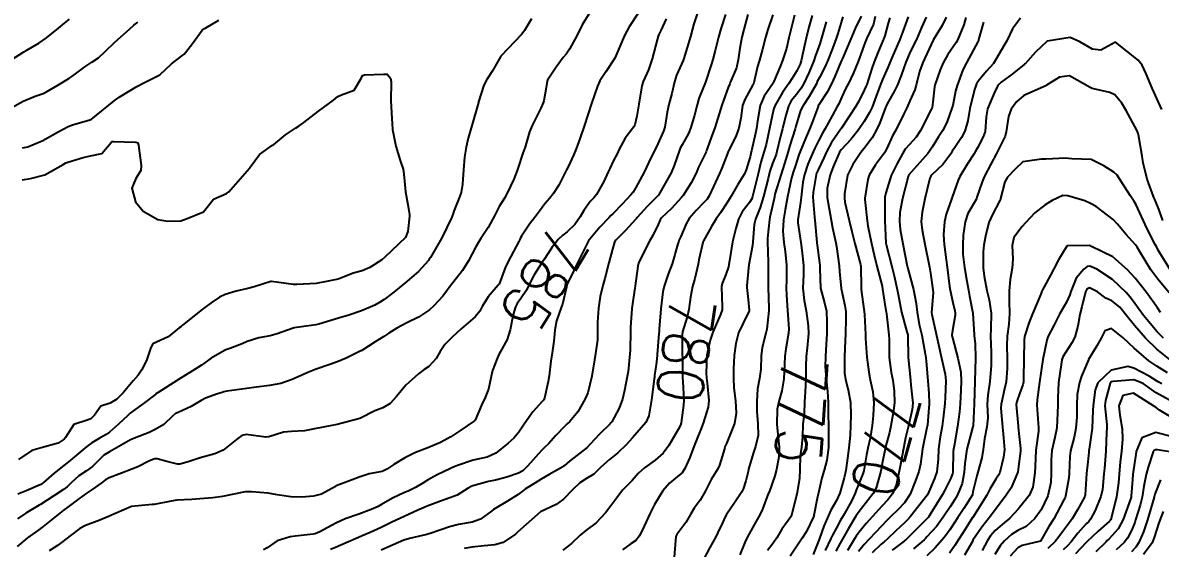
# Model space of a CAD drawing. Header units: metres. Extents: x 318500 to 325275, y 7408834 to 7428799.
# Drawn here: x 323053.5 to 323153.6, y 7421512.6 to 7421558.9 of the extents above; entities that cross this region are included whole.
import ezdxf
from ezdxf.enums import TextEntityAlignment as Align

# ---------------------------------------------------------------- set-up
doc = ezdxf.new("R2010")
doc.units = ezdxf.units.M
doc.header["$MEASUREMENT"] = 0
for name, color, linetype in [('Cotas', 45, 'Continuous'), ('Curvas de Nivel 1m', 11, 'Continuous'), ('Curvas de Nivel 5m', 15, 'Continuous'), ('Vias Primárias', 230, 'Continuous')]:
    doc.layers.add(name, color=color, linetype=linetype)
doc.styles.add('Style-STANDARD', font='STANDARD.shx')

msp = doc.modelspace()

# ---------------------------------------------------------------- linework, layer by layer
at = {"layer": 'Curvas de Nivel 1m', "flags": 128}
for points, elevation in [([(323052.46, 7421555.58), (323053.6, 7421556.3), (323053.81, 7421556.43), (323054.94, 7421557.08), (323055.62, 7421557.53), (323056.67, 7421558.38), (323057.19, 7421558.82), (323057.64, 7421559.17)], 786), ([(323107.66, 7421559.71), (323106.86, 7421558.5), (323106.44, 7421557.73), (323105.61, 7421555.74), (323104.8, 7421554.54), (323104.29, 7421553.75), (323104.06, 7421553.27), (323103.55, 7421551.76), (323102.91, 7421549.77), (323102.55, 7421548.74), (323102.2, 7421547.78), (323102, 7421547.28), (323101.48, 7421546.17), (323101.35, 7421545.91), (323101.3, 7421545.79), (323100.67, 7421544.58), (323100.17, 7421543.8), (323099.84, 7421543.41), (323099.44, 7421542.93), (323098.96, 7421542.28), (323098.62, 7421541.82), (323098.09, 7421541.15), (323097.39, 7421540.07), (323097.31, 7421539.92), (323097.27, 7421539.84), (323097.14, 7421539.6), (323096.22, 7421537.86), (323095.95, 7421537.28), (323095.41, 7421535.87), (323095.39, 7421535.82), (323095.34, 7421535.76), (323094.46, 7421534.74), (323093.93, 7421533.88), (323093.71, 7421533.48), (323093.3, 7421532.99), (323092.09, 7421531.91), (323091.66, 7421531.54), (323091.28, 7421531.19), (323090.65, 7421530.55), (323090.23, 7421529.94), (323089.88, 7421529.31), (323089.24, 7421528.62), (323088.84, 7421528.35), (323088.34, 7421527.96), (323087.74, 7421527.45), (323087.22, 7421526.97), (323086.39, 7421525.98), (323085.85, 7421525.34), (323085.19, 7421524.96), (323084.5, 7421524.7), (323083.18, 7421524.03), (323081.61, 7421523.61), (323081.17, 7421523.51), (323079.95, 7421523.28), (323079.17, 7421523.11), (323078.31, 7421522.94), (323077.16, 7421522.88), (323076.45, 7421522.83), (323075.15, 7421522.41), (323074.9, 7421522.39), (323073.16, 7421522.62), (323072.79, 7421522.53), (323072.33, 7421522.17), (323071.14, 7421521.24), (323070.42, 7421520.92), (323069.13, 7421520.58), (323068.06, 7421520.23), (323067.34, 7421520.02), (323067.13, 7421520.02), (323066.18, 7421520.25), (323065.35, 7421520.48), (323065.13, 7421520.47), (323064.97, 7421520.43), (323064.62, 7421520.28), (323063.63, 7421519.78), (323063.12, 7421519.56), (323062.19, 7421519.22), (323061.11, 7421518.8), (323060.81, 7421518.62), (323060.42, 7421518.33), (323059.63, 7421517.79), (323059.09, 7421517.44), (323058.46, 7421516.97), (323057.64, 7421516.36), (323057.07, 7421515.94), (323055.17, 7421514.4), (323055.1, 7421514.34), (323055.05, 7421514.31), (323053.92, 7421513.53), (323053.03, 7421512.78)], 786), ([(323103.41, 7421559.76), (323102.73, 7421558.68), (323102.28, 7421557.78), (323101.62, 7421556.54), (323101.31, 7421556.1), (323101.06, 7421555.8), (323100.43, 7421554.97), (323099.69, 7421553.81), (323099.66, 7421553.73), (323099.57, 7421553.17), (323099.36, 7421552), (323099.3, 7421551.81), (323099.09, 7421551.36), (323098.32, 7421549.83), (323098.09, 7421549.26), (323097.68, 7421547.84), (323097.63, 7421547.7), (323097.49, 7421547.3), (323097.13, 7421546.2), (323097, 7421545.85), (323096.7, 7421545.09), (323096.14, 7421543.86), (323095.88, 7421543.43), (323095.43, 7421542.69), (323095.15, 7421542.15), (323095.01, 7421541.87), (323094.45, 7421540.83), (323093.82, 7421539.89), (323093.65, 7421539.63), (323093.38, 7421539.14), (323092.72, 7421537.9), (323092.19, 7421537.07), (323091.34, 7421535.97), (323091.32, 7421535.94), (323091.3, 7421535.92), (323090.46, 7421534.8), (323089.69, 7421533.94), (323089.31, 7421533.6), (323088.32, 7421532.94), (323087.29, 7421532.44), (323086.41, 7421531.98), (323085.73, 7421531.55), (323085.28, 7421531.26), (323084.51, 7421530.77), (323083.33, 7421530.03), (323083.29, 7421530), (323083.26, 7421529.98), (323081.96, 7421529.33), (323081.25, 7421529.05), (323080.52, 7421528.79), (323079.23, 7421528.34), (323079.04, 7421528.27), (323078.58, 7421528.09), (323077.22, 7421527.47), (323076.23, 7421527.11), (323075.22, 7421526.93), (323073.83, 7421526.77), (323073.22, 7421526.68), (323071.46, 7421526.43), (323071.21, 7421526.38), (323071.07, 7421526.33), (323070.66, 7421526.2), (323069.59, 7421525.83), (323069.2, 7421525.63), (323068.32, 7421525.09), (323067.18, 7421524.56), (323066.96, 7421524.46), (323066.68, 7421524.25), (323065.93, 7421523.5), (323065.16, 7421523.06), (323064.63, 7421522.8), (323063.35, 7421522.29), (323063.2, 7421522.24), (323063.15, 7421522.22), (323063, 7421522.15), (323061.14, 7421521.1), (323060.66, 7421520.8), (323060.17, 7421520.33), (323059.65, 7421519.81), (323059.12, 7421519.44), (323058.46, 7421518.99), (323057.78, 7421518.36), (323057.43, 7421518.03), (323057.09, 7421517.78), (323056.24, 7421517.23), (323055.07, 7421516.46), (323055.03, 7421516.44), (323054.96, 7421516.4), (323053.78, 7421515.69), (323053.06, 7421515.2)], 787), ([(323098.26, 7421559.22), (323097.64, 7421558.19), (323097.5, 7421557.97), (323097.39, 7421557.84), (323095.61, 7421555.95), (323095.57, 7421555.91), (323095.55, 7421555.87), (323094.83, 7421554.64), (323094.33, 7421553.88), (323094.08, 7421553.38), (323093.61, 7421551.89), (323093.6, 7421551.84), (323093.55, 7421551.65), (323093.04, 7421549.9), (323092.7, 7421548.72), (323092.51, 7421547.9), (323092.37, 7421547.02), (323092.29, 7421545.91), (323092.2, 7421544.65), (323092.07, 7421543.91), (323091.9, 7421543.46), (323091.43, 7421542.27), (323091.34, 7421542), (323091.31, 7421541.92), (323091.26, 7421541.76), (323090.39, 7421539.94), (323089.37, 7421538.2), (323089.27, 7421538.05), (323089.2, 7421537.95), (323088.34, 7421536.98), (323087.34, 7421536.11), (323087.26, 7421536.05), (323087.16, 7421535.97), (323086.16, 7421535.16), (323085.32, 7421534.52), (323085, 7421534.31), (323084.48, 7421534.01), (323083.3, 7421533.5), (323082.2, 7421533.14), (323081.3, 7421532.85), (323079.55, 7421532.33), (323079.29, 7421532.27), (323078.05, 7421532.1), (323077.39, 7421532.01), (323077.29, 7421531.98), (323075.91, 7421531.49), (323075.28, 7421531.32), (323074.29, 7421531.13), (323073.27, 7421530.8), (323072.82, 7421530.61), (323071.73, 7421530.18), (323071.38, 7421530.07), (323071.26, 7421530.02), (323070.1, 7421529.35), (323069.24, 7421528.74), (323068.93, 7421528.52), (323068.44, 7421528.22), (323067.22, 7421527.47), (323065.35, 7421526.27), (323065.26, 7421526.22), (323065.21, 7421526.18), (323064.13, 7421525.35), (323063.19, 7421524.68), (323062.98, 7421524.5), (323062.76, 7421524.3), (323061.95, 7421523.53), (323061.16, 7421522.84), (323060.86, 7421522.62), (323060.34, 7421522.33), (323059.58, 7421521.9), (323059.14, 7421521.57), (323057.72, 7421520.36), (323057.39, 7421520.1), (323057.12, 7421519.89), (323056.28, 7421519.21), (323055.34, 7421518.4), (323055.2, 7421518.29), (323055.1, 7421518.23), (323053.82, 7421517.68), (323053.08, 7421517.38)], 788), ([(323112.84, 7421559.64), (323112.54, 7421558.76), (323112.24, 7421557.65), (323111.68, 7421555.73), (323111.66, 7421555.66), (323111.65, 7421555.62), (323111.61, 7421555.55), (323111.01, 7421554.24), (323110.84, 7421553.67), (323110.6, 7421552.63), (323110.34, 7421551.67), (323110.21, 7421551), (323110.01, 7421549.68), (323109.89, 7421549.31), (323109.51, 7421548.47), (323109.25, 7421547.94), (323109.12, 7421547.69), (323108.58, 7421546.6), (323108.17, 7421545.7), (323107.46, 7421544.37), (323107.21, 7421543.95), (323107.02, 7421543.71), (323106.25, 7421542.91), (323105.42, 7421542.06), (323105.26, 7421541.89), (323105.11, 7421541.73), (323104.28, 7421540.88), (323103.39, 7421539.82), (323103.36, 7421539.79), (323103.34, 7421539.76), (323103.28, 7421539.66), (323102.34, 7421537.78), (323102.03, 7421537.11), (323101.38, 7421535.79), (323101.37, 7421535.76), (323101.34, 7421535.6), (323101, 7421534.11), (323100.89, 7421533.79), (323100.47, 7421532.62), (323100.33, 7421531.8), (323100.23, 7421530.84), (323100.09, 7421529.8), (323099.98, 7421529.07), (323099.81, 7421527.8), (323099.73, 7421527.3), (323099.41, 7421525.81), (323099.34, 7421525.68), (323099.21, 7421525.54), (323098.39, 7421524.62), (323097.83, 7421523.83), (323097.57, 7421523.44), (323097.16, 7421522.83), (323096.72, 7421522.29), (323096.22, 7421521.85), (323095.14, 7421520.98), (323094.38, 7421520.64), (323093.13, 7421520.37), (323091.76, 7421519.91), (323091.32, 7421519.72), (323091.13, 7421519.64), (323089.98, 7421519.08), (323089.11, 7421518.6), (323088.71, 7421518.35), (323088.06, 7421517.96), (323087.42, 7421517.64), (323087.09, 7421517.51), (323086.05, 7421517.02), (323085.08, 7421516.47), (323084.78, 7421516.3), (323084.15, 7421516.01), (323083.07, 7421515.61), (323081.89, 7421515.21), (323081.06, 7421514.83), (323079.64, 7421514.07), (323079.23, 7421513.89), (323079.05, 7421513.84), (323077.47, 7421513.67), (323077.04, 7421513.61), (323075.9, 7421513.26), (323075.03, 7421512.66), (323074.7, 7421512.46)], 784), ([(323115.34, 7421559.6), (323114.91, 7421558.34), (323114.71, 7421557.61), (323114.42, 7421556.42), (323114.22, 7421555.62), (323114.07, 7421555.16), (323113.58, 7421553.63), (323112.98, 7421552.21), (323112.83, 7421551.64), (323112.62, 7421550.72), (323112.29, 7421549.65), (323112.07, 7421549.11), (323111.51, 7421548.11), (323111.34, 7421547.82), (323111.28, 7421547.66), (323110.83, 7421546.31), (323110.55, 7421545.66), (323109.45, 7421543.68), (323108.44, 7421542.69), (323107.55, 7421541.71), (323107.49, 7421541.64), (323107.42, 7421541.55), (323106.54, 7421540.58), (323105.7, 7421539.73), (323105.57, 7421539.54), (323105.38, 7421538.93), (323105.06, 7421537.73), (323104.73, 7421536.36), (323104.54, 7421535.74), (323104.3, 7421534.78), (323104.17, 7421533.75), (323104.07, 7421532.52), (323104.06, 7421531.75), (323104.06, 7421530.96), (323103.9, 7421529.75), (323103.81, 7421529.19), (323103.58, 7421527.75), (323103.22, 7421526.3), (323103, 7421525.76), (323102.33, 7421524.63), (323101.64, 7421523.78), (323101.41, 7421523.55), (323101.17, 7421523.33), (323100.41, 7421522.55), (323099.75, 7421521.8), (323099.44, 7421521.51), (323099.14, 7421521.22), (323097.93, 7421519.83), (323097.52, 7421519.44), (323097.12, 7421519.23), (323096.1, 7421518.87), (323095.11, 7421518.61), (323094.5, 7421518.49), (323093.1, 7421518.11), (323092.95, 7421518.05), (323092.69, 7421517.9), (323091.72, 7421517.28), (323091.09, 7421517.04), (323090.27, 7421516.75), (323089.08, 7421516.31), (323088.82, 7421516.21), (323088.27, 7421515.96), (323087.45, 7421515.58), (323087.06, 7421515.42), (323085.98, 7421514.91), (323085.05, 7421514.44), (323084.08, 7421514.01), (323083.36, 7421513.71), (323083.04, 7421513.57), (323081.98, 7421513.09), (323081.03, 7421512.67), (323080.58, 7421512.5)], 783), ([(323117.29, 7421559.58), (323116.94, 7421558.28), (323116.77, 7421557.59), (323116.59, 7421556.62), (323116.46, 7421555.59), (323116.3, 7421554.9), (323115.74, 7421553.6), (323115.7, 7421553.48), (323115.57, 7421553.17), (323115.15, 7421552.01), (323115.01, 7421551.61), (323114.79, 7421550.86), (323114.4, 7421549.62), (323114.16, 7421548.99), (323113.67, 7421547.63), (323113.62, 7421547.5), (323113.49, 7421547.22), (323112.97, 7421546.14), (323112.75, 7421545.64), (323112.32, 7421544.78), (323111.6, 7421543.65), (323111.53, 7421543.56), (323111.45, 7421543.47), (323110.57, 7421542.52), (323109.71, 7421541.68), (323109.59, 7421541.51), (323109.41, 7421541.1), (323108.94, 7421540.14), (323108.67, 7421539.69), (323107.94, 7421538.26), (323107.69, 7421537.71), (323107.62, 7421537.45), (323107.39, 7421535.71), (323107.38, 7421535.67), (323107.33, 7421535.34), (323107.11, 7421533.91), (323107.09, 7421533.71), (323106.98, 7421532.03), (323106.97, 7421531.71), (323106.94, 7421530.04), (323106.92, 7421529.71), (323106.77, 7421528.18), (323106.69, 7421527.72), (323106.45, 7421526.49), (323106.26, 7421525.72), (323105.97, 7421524.95), (323105.32, 7421523.73), (323105.26, 7421523.65), (323105.18, 7421523.56), (323104.26, 7421522.64), (323103.44, 7421521.76), (323103.15, 7421521.48), (323101.62, 7421520.27), (323101.13, 7421519.88), (323101.08, 7421519.84), (323101.01, 7421519.79), (323099.83, 7421519.09), (323099.11, 7421518.69), (323098.57, 7421518.35), (323097.75, 7421517.83), (323097.37, 7421517.56), (323097.09, 7421517.35), (323096.17, 7421516.77), (323095.07, 7421516.12), (323094.92, 7421516.02), (323094.74, 7421515.87), (323093.78, 7421515.16), (323093.06, 7421514.92), (323091.86, 7421514.71), (323091.06, 7421514.51), (323089.43, 7421513.94), (323089.15, 7421513.84), (323089.05, 7421513.81), (323087.53, 7421513.48), (323087.04, 7421513.33), (323086.11, 7421512.91), (323085.03, 7421512.44)], 782), ([(323119.51, 7421559.55), (323119.03, 7421558.17), (323118.84, 7421557.56), (323118.59, 7421556.54), (323118.32, 7421555.57), (323118.16, 7421555.02), (323117.82, 7421553.58), (323117.75, 7421553.4), (323117.57, 7421553.08), (323117.02, 7421552.12), (323116.84, 7421551.59), (323116.67, 7421550.46), (323116.51, 7421549.59), (323116.25, 7421548.86), (323115.59, 7421547.6), (323115.56, 7421547.53), (323115.5, 7421547.37), (323115.01, 7421546.08), (323114.81, 7421545.61), (323114.29, 7421544.45), (323113.9, 7421543.62), (323113.72, 7421543.35), (323113.44, 7421543.04), (323112.74, 7421542.33), (323112.14, 7421541.64), (323111.87, 7421541.18), (323111.4, 7421540.06), (323111.27, 7421539.77), (323111.22, 7421539.65), (323111.15, 7421539.41), (323110.64, 7421537.66), (323110.29, 7421536.74), (323109.93, 7421535.67), (323109.83, 7421535.17), (323109.64, 7421533.68), (323109.5, 7421531.89), (323109.49, 7421531.68), (323109.47, 7421531.5), (323109.33, 7421529.68), (323109.32, 7421529.61), (323109.25, 7421529), (323109.1, 7421527.81), (323109.09, 7421527.68), (323109.07, 7421527.52), (323108.83, 7421525.69), (323108.6, 7421524.27), (323108.33, 7421523.69), (323107.16, 7421522.32), (323106.86, 7421522), (323106.6, 7421521.72), (323105.87, 7421521), (323105.14, 7421520.42), (323104.38, 7421519.74), (323103.74, 7421519.13), (323103.11, 7421518.75), (323102.51, 7421518.37), (323101.91, 7421517.78), (323101.09, 7421516.92), (323100.43, 7421516.45), (323099.07, 7421515.81), (323097.05, 7421514.02), (323096.85, 7421513.84), (323095.77, 7421513.13), (323095.04, 7421512.92), (323094.09, 7421512.82), (323093.03, 7421512.72), (323092.35, 7421512.58)], 781), ([(323122.95, 7421559.51), (323122.67, 7421558.48), (323122.44, 7421557.51), (323122.28, 7421556.86), (323122, 7421555.52), (323121.9, 7421555.23), (323121.6, 7421554.64), (323121.18, 7421553.94), (323120.91, 7421553.53), (323120.36, 7421552.74), (323119.66, 7421551.55), (323119.55, 7421551.22), (323119.21, 7421549.55), (323118.91, 7421548.16), (323118.74, 7421547.56), (323118.45, 7421546.6), (323118.2, 7421545.57), (323117.79, 7421543.91), (323117.71, 7421543.58), (323117.64, 7421543.38), (323117.44, 7421543.03), (323116.79, 7421542.22), (323116.48, 7421541.59), (323116.24, 7421540.76), (323115.95, 7421539.59), (323115.68, 7421537.9), (323115.64, 7421537.6), (323115.59, 7421537.37), (323115.36, 7421536.7), (323115.03, 7421535.92), (323114.97, 7421535.61), (323115.05, 7421533.87), (323115.04, 7421533.6), (323114.89, 7421533.19), (323114.22, 7421531.62), (323113.97, 7421530.93), (323113.68, 7421529.62), (323113.63, 7421528.01), (323113.65, 7421527.62), (323113.71, 7421527.14), (323113.87, 7421525.62), (323113.8, 7421525.02), (323113.36, 7421523.63), (323113.18, 7421523.14), (323112.74, 7421522.06), (323112.58, 7421521.64), (323112.19, 7421520.6), (323111.75, 7421519.64), (323111.51, 7421519.26), (323111.12, 7421518.92), (323110.42, 7421518.35), (323109.82, 7421517.67), (323109.09, 7421516.47), (323108.7, 7421515.69), (323108.19, 7421514.57), (323107.78, 7421513.7), (323107.46, 7421513.29), (323107.04, 7421513.04), (323106.27, 7421512.48)], 779), ([(323125.66, 7421559.38), (323125.2, 7421557.92), (323125.06, 7421557.48), (323124.75, 7421556.61), (323124.31, 7421555.49), (323124.09, 7421555), (323123.59, 7421554.04), (323123.41, 7421553.68), (323123.33, 7421553.5), (323122.7, 7421552.37), (323122.13, 7421551.51), (323121.93, 7421551.13), (323121.53, 7421549.75), (323121.46, 7421549.52), (323120.99, 7421548.05), (323120.84, 7421547.53), (323120.53, 7421546.49), (323120.22, 7421545.54), (323119.68, 7421543.78), (323119.63, 7421543.55), (323119.6, 7421543.4), (323119.44, 7421542.64), (323119.24, 7421541.74), (323119.2, 7421541.55), (323119.04, 7421539.91), (323119.04, 7421539.55), (323119.09, 7421537.83), (323119.09, 7421537.55), (323119.09, 7421535.81), (323119.09, 7421535.55), (323119.14, 7421533.74), (323119.13, 7421533.55), (323118.96, 7421531.89), (323118.88, 7421531.55), (323118.55, 7421530.28), (323118.46, 7421529.56), (323118.43, 7421528.38), (323118.31, 7421527.56), (323118.14, 7421526.65), (323118.08, 7421525.56), (323118.1, 7421524.65), (323118.19, 7421523.56), (323118.2, 7421522.53), (323117.98, 7421521.56), (323117.76, 7421520.95), (323117.37, 7421519.57), (323117.32, 7421519.38), (323117.11, 7421518.54), (323116.88, 7421517.8), (323116.77, 7421517.57), (323116.12, 7421516.62), (323115.42, 7421515.59), (323115.3, 7421515.38), (323115.07, 7421514.86), (323114.67, 7421513.99), (323114.47, 7421513.61), (323113.96, 7421512.69), (323113.39, 7421511.62)], 777), ([(323127.26, 7421559.45), (323126.73, 7421558.37), (323126.35, 7421557.46), (323125.61, 7421555.71), (323125.51, 7421555.47), (323124.95, 7421554.12), (323124.66, 7421553.48), (323124.28, 7421552.77), (323123.55, 7421551.65), (323123.49, 7421551.56), (323123.47, 7421551.5), (323122.95, 7421550.1), (323122.72, 7421549.51), (323122.36, 7421548.67), (323121.89, 7421547.52), (323121.78, 7421547.23), (323121.48, 7421546.3), (323121.29, 7421545.7), (323121.24, 7421545.52), (323121.15, 7421545.21), (323120.8, 7421543.53), (323120.58, 7421542.39), (323120.43, 7421541.53), (323120.38, 7421540.51), (323120.46, 7421539.53), (323120.57, 7421538.72), (323120.69, 7421537.53), (323120.69, 7421536.19), (323120.68, 7421535.53), (323120.7, 7421534.9), (323120.78, 7421533.53), (323120.9, 7421531.92), (323120.88, 7421531.53), (323120.63, 7421530.16), (323120.55, 7421529.53), (323120.52, 7421528.79), (323120.45, 7421527.53), (323120.28, 7421526.48), (323120.02, 7421525.54), (323119.88, 7421524.86), (323119.86, 7421523.54), (323119.97, 7421522.34), (323120.04, 7421521.54), (323120.02, 7421520.66), (323119.82, 7421519.54), (323119.67, 7421519), (323119.16, 7421517.55), (323119.1, 7421517.39), (323118.6, 7421516.04), (323118.36, 7421515.56), (323117.89, 7421514.74), (323117.23, 7421513.57), (323117.17, 7421513.45), (323117.04, 7421513.13), (323116.58, 7421512.02)], 776), ([(323129.78, 7421559.3), (323129.65, 7421558.84), (323129.34, 7421557.71), (323129.24, 7421557.42), (323128.75, 7421556.3), (323128.41, 7421555.43), (323128.2, 7421554.83), (323127.76, 7421553.44), (323127.71, 7421553.31), (323127.57, 7421552.99), (323127.05, 7421551.95), (323126.76, 7421551.45), (323125.53, 7421549.6), (323125.44, 7421549.47), (323124.67, 7421548.32), (323124.22, 7421547.49), (323123.99, 7421546.99), (323123.48, 7421545.92), (323123.34, 7421545.63), (323123.31, 7421545.5), (323123.04, 7421543.92), (323123.02, 7421543.5), (323123.16, 7421541.76), (323123.18, 7421541.5), (323123.36, 7421539.53), (323123.36, 7421539.5), (323123.39, 7421539.28), (323123.6, 7421537.72), (323123.62, 7421537.5), (323123.62, 7421537.24), (323123.7, 7421535.49), (323124.05, 7421534.2), (323124.22, 7421533.48), (323124.26, 7421532.53), (323124.24, 7421531.48), (323124.19, 7421530.57), (323124.12, 7421529.48), (323124.11, 7421528.62), (323124.18, 7421527.48), (323124.3, 7421526.41), (323124.35, 7421525.48), (323124.37, 7421524.31), (323124.39, 7421523.48), (323124.4, 7421522.24), (323124.38, 7421521.48), (323124.25, 7421520.37), (323124, 7421519.48), (323123.8, 7421518.8), (323123.52, 7421517.49), (323123.44, 7421517.15), (323123.11, 7421515.49), (323123.11, 7421515.46), (323123.08, 7421515.39), (323122.46, 7421514.09), (323122.09, 7421513.5), (323121.66, 7421512.89), (323121.03, 7421511.91)], 774), ([(323131.4, 7421559.39), (323130.94, 7421558.1), (323130.68, 7421557.4), (323129.96, 7421555.77), (323129.81, 7421555.42), (323129.75, 7421555.28), (323129.6, 7421554.94), (323129.14, 7421553.87), (323128.97, 7421553.43), (323128.59, 7421552.41), (323128.22, 7421551.43), (323128.01, 7421550.97), (323127.54, 7421550.18), (323127.03, 7421549.45), (323126.37, 7421548.6), (323125.5, 7421547.67), (323125.42, 7421547.56), (323125.37, 7421547.47), (323124.79, 7421546.17), (323124.54, 7421545.48), (323124.29, 7421544.32), (323124.29, 7421543.49), (323124.44, 7421542.48), (323124.62, 7421541.48), (323124.74, 7421540.81), (323125.04, 7421539.48), (323125.1, 7421539.18), (323125.33, 7421537.47), (323125.36, 7421536.97), (323125.5, 7421535.47), (323125.83, 7421533.97), (323125.91, 7421533.46), (323125.92, 7421532.86), (323125.88, 7421531.46), (323125.85, 7421530.89), (323125.79, 7421529.46), (323125.81, 7421528.03), (323125.89, 7421527.46), (323126.12, 7421526.56), (323126.33, 7421525.45), (323126.35, 7421524.3), (323126.32, 7421523.45), (323126.29, 7421522.57), (323126.18, 7421521.45), (323126.06, 7421520.54), (323125.91, 7421519.46), (323125.76, 7421518.82), (323125.38, 7421517.47), (323125.09, 7421516.81), (323124.61, 7421515.95), (323124.38, 7421515.48), (323123.98, 7421514.56), (323123.59, 7421513.48), (323123.45, 7421513.08), (323123.03, 7421512.06)], 773), ([(323132.98, 7421559.37), (323132.58, 7421558.44), (323132.13, 7421557.38), (323131.62, 7421556.36), (323131.19, 7421555.4), (323130.78, 7421554.21), (323130.46, 7421553.41), (323130.17, 7421552.82), (323129.55, 7421551.73), (323129.46, 7421551.52), (323129.42, 7421551.42), (323128.91, 7421550.05), (323128.62, 7421549.43), (323128.22, 7421548.73), (323127.5, 7421547.76), (323127.36, 7421547.58), (323127.25, 7421547.44), (323126.53, 7421546.4), (323126.06, 7421545.46), (323125.81, 7421543.82), (323125.8, 7421543.46), (323125.84, 7421543.06), (323126.2, 7421541.46), (323126.44, 7421540.49), (323126.72, 7421539.45), (323127.22, 7421537.59), (323127.24, 7421537.44), (323127.27, 7421535.52), (323127.27, 7421535.44), (323127.28, 7421535.38), (323127.33, 7421534.94), (323127.54, 7421533.44), (323127.57, 7421533.19), (323127.64, 7421531.44), (323127.65, 7421531.07), (323127.76, 7421529.43), (323127.93, 7421528.12), (323128.06, 7421527.43), (323128.28, 7421526.37), (323128.39, 7421525.42), (323128.33, 7421524.29), (323128.22, 7421523.42), (323128.05, 7421522.31), (323127.86, 7421521.43), (323127.74, 7421520.84), (323127.49, 7421519.43), (323127.41, 7421519.15), (323127.11, 7421518.43), (323126.83, 7421517.72), (323126.73, 7421517.45), (323126.41, 7421516.77), (323125.68, 7421515.46), (323125.46, 7421515.08), (323125.06, 7421514.36), (323124.75, 7421513.77), (323124.61, 7421513.47), (323124.11, 7421512.4)], 772), ([(323134.75, 7421559.35), (323134.39, 7421558.62), (323133.63, 7421557.39), (323133.62, 7421557.37), (323133.6, 7421557.34), (323132.7, 7421555.37), (323132.41, 7421554.57), (323132.11, 7421553.38), (323131.99, 7421552.97), (323131.56, 7421552), (323131.36, 7421551.58), (323131.27, 7421551.39), (323131.01, 7421550.86), (323130.31, 7421549.41), (323130.03, 7421548.91), (323129.51, 7421547.8), (323129.39, 7421547.54), (323129.32, 7421547.42), (323128.54, 7421546.37), (323127.96, 7421545.44), (323127.84, 7421545.07), (323127.58, 7421543.44), (323127.58, 7421543.31), (323127.79, 7421541.44), (323127.85, 7421541), (323128.17, 7421539.43), (323128.41, 7421538.41), (323128.65, 7421537.43), (323129.1, 7421535.67), (323129.15, 7421535.42), (323129.33, 7421534.27), (323129.43, 7421533.53), (323129.46, 7421533.42), (323129.49, 7421533.24), (323129.71, 7421531.41), (323129.72, 7421530.98), (323129.74, 7421529.41), (323129.92, 7421528.08), (323130.04, 7421527.4), (323130.17, 7421526.45), (323130.2, 7421525.4), (323130.08, 7421524.52), (323129.89, 7421523.4), (323129.77, 7421522.81), (323129.38, 7421521.41), (323129.34, 7421521.23), (323129.14, 7421520.22), (323129.02, 7421519.53), (323128.99, 7421519.41), (323128.59, 7421517.93), (323128.32, 7421517.42), (323127.08, 7421515.84), (323126.81, 7421515.44), (323126.16, 7421514.36), (323125.65, 7421513.46), (323125.43, 7421513.07), (323125.03, 7421512.35)], 771), ([(323141.29, 7421559.26), (323140.59, 7421558.33), (323140.07, 7421557.28), (323139.91, 7421556.99), (323139.62, 7421556.47), (323138.9, 7421555.29), (323138.3, 7421554.59), (323137.59, 7421553.74), (323137.41, 7421553.49), (323137.34, 7421553.31), (323137.25, 7421552.99), (323136.83, 7421551.32), (323136.64, 7421550.23), (323136.39, 7421549.33), (323136.09, 7421548.76), (323135.51, 7421547.89), (323135.28, 7421547.56), (323135.14, 7421547.34), (323134.44, 7421546.4), (323133.48, 7421545.48), (323133.38, 7421545.36), (323133.31, 7421545.2), (323132.87, 7421543.37), (323132.62, 7421542.18), (323132.54, 7421541.37), (323132.64, 7421540.6), (323132.88, 7421539.37), (323133.24, 7421537.49), (323133.27, 7421537.36), (323133.36, 7421536.81), (323133.58, 7421535.36), (323133.6, 7421535.1), (323133.46, 7421533.36), (323133.48, 7421533.2), (323133.89, 7421531.35), (323134.07, 7421530.56), (323134.34, 7421529.35), (323134.65, 7421527.94), (323134.71, 7421527.35), (323134.67, 7421525.89), (323134.63, 7421525.35), (323134.49, 7421524.05), (323134.39, 7421523.35), (323134.23, 7421522.41), (323134.08, 7421521.35), (323134.04, 7421520.46), (323133.92, 7421519.35), (323133.73, 7421518.74), (323133.12, 7421517.36), (323133.1, 7421517.32), (323131.58, 7421515.38), (323131.34, 7421515.12), (323131.07, 7421514.86), (323130.32, 7421514.14), (323129.56, 7421513.4), (323129.28, 7421513.17), (323129.04, 7421512.97), (323128.24, 7421512.21)], 768), ([(323052.57, 7421551.41), (323053.55, 7421551.95), (323054.62, 7421552.41), (323055.31, 7421552.65), (323055.56, 7421552.76), (323056.59, 7421553.36), (323057.57, 7421553.96), (323057.82, 7421554.12), (323058.15, 7421554.36), (323058.97, 7421554.98), (323059.6, 7421555.39), (323060.17, 7421555.78), (323060.76, 7421556.33), (323061.62, 7421557.17), (323062.9, 7421558.3), (323063.29, 7421558.64), (323063.64, 7421558.93)], 787), ([(323053.49, 7421547.85), (323053.96, 7421547.95), (323055.09, 7421548.41), (323055.37, 7421548.54), (323055.5, 7421548.61), (323056.64, 7421549.26), (323057.52, 7421549.74), (323057.97, 7421549.92), (323059.53, 7421550.35), (323061.55, 7421551.98), (323062.01, 7421552.31), (323062.96, 7421552.9), (323063.56, 7421553.25), (323064.24, 7421553.61), (323065.58, 7421554.27), (323066.59, 7421555.26), (323067.61, 7421556.01), (323067.73, 7421556.11), (323067.84, 7421556.24), (323068.44, 7421557.05), (323069.29, 7421558.22), (323069.49, 7421558.35), (323069.63, 7421558.42), (323070.76, 7421559.09)], 788), ([(323124.2, 7421558.95), (323123.79, 7421557.5), (323123.63, 7421557.01), (323123.23, 7421555.89), (323123.1, 7421555.51), (323122.65, 7421554.45), (323122.23, 7421553.51), (323121.99, 7421553.1), (323121.57, 7421552.56), (323121.1, 7421551.99), (323120.86, 7421551.53), (323120.61, 7421550.6), (323120.34, 7421549.54), (323120.17, 7421548.89), (323119.85, 7421547.54), (323119.78, 7421547.26), (323119.48, 7421546.47), (323119.24, 7421545.79), (323119.17, 7421545.55), (323119.08, 7421545.17), (323118.67, 7421543.56), (323118.39, 7421542.61), (323117.98, 7421541.57), (323117.86, 7421541.12), (323117.74, 7421539.57), (323117.7, 7421539.25), (323117.39, 7421537.57), (323117.39, 7421537.55), (323117.37, 7421537.29), (323117.22, 7421535.7), (323117.21, 7421535.57), (323117.32, 7421534.51), (323117.42, 7421533.57), (323117.41, 7421533.47), (323117.31, 7421533.27), (323116.49, 7421531.58), (323116.23, 7421530.63), (323116.1, 7421529.59), (323116.04, 7421528.38), (323116.03, 7421527.59), (323116.08, 7421526.73), (323116.22, 7421525.58), (323116.28, 7421524.5), (323116.11, 7421523.59), (323115.41, 7421521.84), (323115.3, 7421521.6), (323115.27, 7421521.49), (323115.15, 7421521.07), (323114.81, 7421519.93), (323114.66, 7421519.61), (323114.07, 7421518.66), (323113.54, 7421517.62), (323113.09, 7421516.84), (323112.58, 7421516.14), (323112.28, 7421515.64), (323111.83, 7421514.89), (323111.05, 7421513.81), (323110.99, 7421513.71), (323110.97, 7421513.65), (323110.83, 7421511.84)], 778), ([(323138.03, 7421558.93), (323137.63, 7421557.47), (323137.6, 7421557.34), (323137.59, 7421557.31), (323137.55, 7421557.23), (323136.52, 7421555.33), (323136.21, 7421554.72), (323135.7, 7421553.34), (323135.57, 7421552.83), (323135.32, 7421551.59), (323135.25, 7421551.34), (323134.8, 7421550.09), (323134.41, 7421549.35), (323134.06, 7421548.82), (323133.51, 7421547.9), (323133.29, 7421547.57), (323133.13, 7421547.37), (323131.47, 7421545.47), (323131.44, 7421545.42), (323131.43, 7421545.39), (323131.41, 7421545.33), (323130.91, 7421543.4), (323130.67, 7421542.16), (323130.63, 7421541.4), (323130.69, 7421540.68), (323130.93, 7421539.4), (323131.32, 7421537.44), (323131.33, 7421537.39), (323131.37, 7421537.23), (323131.86, 7421535.38), (323132.09, 7421534.14), (323132.18, 7421533.38), (323132.37, 7421532.31), (323132.59, 7421531.37), (323132.91, 7421529.72), (323132.95, 7421529.36), (323132.97, 7421529.08), (323133.14, 7421527.36), (323133.22, 7421526.23), (323133.26, 7421525.36), (323133.26, 7421525.31), (323133.2, 7421524.58), (323133.1, 7421523.45), (323133.08, 7421523.36), (323133.05, 7421523.23), (323132.66, 7421521.37), (323132.5, 7421520.01), (323132.35, 7421519.37), (323132.01, 7421518.48), (323131.58, 7421517.38), (323131.09, 7421516.62), (323130.49, 7421515.99), (323129.89, 7421515.4), (323129.48, 7421515), (323129.07, 7421514.58), (323128.51, 7421513.96), (323128.01, 7421513.43), (323127.54, 7421512.94), (323127.03, 7421512.33)], 769), ([(323153.7, 7421551.24), (323153.56, 7421551.55), (323152.86, 7421553.11), (323152.34, 7421554.37), (323151.99, 7421555.12), (323151.62, 7421555.57), (323149.64, 7421557.15), (323148.35, 7421556.45), (323147.63, 7421556.53), (323146.51, 7421557.19), (323145.64, 7421557.56), (323143.64, 7421557.23), (323142.6, 7421556.27), (323141.68, 7421555.26), (323141.64, 7421555.23), (323141.61, 7421555.2), (323140.54, 7421554.33), (323139.59, 7421553.63), (323139.4, 7421553.47), (323139.27, 7421553.28), (323138.96, 7421552.67), (323138.39, 7421551.3), (323138.26, 7421550.59), (323138.16, 7421549.3), (323138.01, 7421548.82), (323137.51, 7421547.87), (323137.3, 7421547.51), (323137.18, 7421547.31), (323136.62, 7421546.45), (323135.95, 7421545.33), (323135.8, 7421545.01), (323135.46, 7421544), (323135.28, 7421543.51), (323135.21, 7421543.34), (323134.75, 7421542.03), (323134.61, 7421541.35), (323134.52, 7421540.23), (323134.56, 7421539.35), (323134.73, 7421538), (323134.82, 7421537.35), (323135.04, 7421535.65), (323135.09, 7421535.34), (323135.33, 7421534.25), (323135.5, 7421533.52), (323135.53, 7421533.34), (323135.54, 7421533.12), (323135.3, 7421531.79), (323135.23, 7421531.4), (323135.24, 7421531.34), (323135.29, 7421531.13), (323135.78, 7421529.33), (323136.04, 7421528.12), (323136.07, 7421527.33), (323136.04, 7421526.52), (323135.98, 7421525.33), (323135.92, 7421524.61), (323135.74, 7421523.33), (323135.44, 7421521.61), (323135.39, 7421521.33), (323135.36, 7421521.13), (323135.34, 7421519.33), (323135.31, 7421519.15), (323135.12, 7421518.71), (323134.67, 7421517.78), (323134.43, 7421517.34), (323133.36, 7421515.64), (323133.18, 7421515.36), (323133.14, 7421515.3), (323133.08, 7421515.23), (323132.14, 7421514.3), (323131.23, 7421513.39), (323131.13, 7421513.31), (323131.05, 7421513.25), (323129.98, 7421512.45)], 767), ([(323053.46, 7421545.03), (323054.2, 7421545.16), (323055.46, 7421545.49), (323057.06, 7421546.38), (323057.31, 7421546.54), (323057.47, 7421546.6), (323058.84, 7421547), (323059.48, 7421547.15), (323060.46, 7421547.36), (323061.3, 7421548.32), (323061.42, 7421548.4), (323061.5, 7421548.41), (323063.43, 7421548.36), (323063.5, 7421548.36), (323063.63, 7421548.29), (323063.69, 7421548.09), (323063.94, 7421546.29), (323063.89, 7421545.86), (323063.46, 7421545.15), (323063.12, 7421544.3), (323063.43, 7421543.09), (323064.11, 7421542.28), (323065.41, 7421541.56), (323066.27, 7421541.4), (323067.41, 7421541.43), (323067.99, 7421541.65), (323069.42, 7421542.21), (323070.31, 7421543.33), (323071.44, 7421543.84), (323071.65, 7421543.99), (323071.81, 7421544.18), (323073.47, 7421546.08), (323073.52, 7421546.16), (323074.35, 7421547.28), (323075.5, 7421548.08), (323075.54, 7421548.09), (323075.58, 7421548.13), (323076.63, 7421549.01), (323077.52, 7421549.6), (323077.84, 7421549.79), (323078.23, 7421550.1), (323079.54, 7421551.08), (323080.85, 7421552.06), (323081.23, 7421552.38), (323081.56, 7421552.52), (323082.68, 7421552.92), (323083.3, 7421554.03), (323083.4, 7421554.21), (323083.58, 7421554.29), (323085.26, 7421554.33), (323085.58, 7421554.33), (323085.87, 7421554), (323085.91, 7421553.66), (323085.88, 7421552), (323085.99, 7421550.45), (323086.01, 7421549.99), (323086.04, 7421549.48), (323086.32, 7421547.99), (323086.71, 7421546.75), (323086.97, 7421545.98), (323087.04, 7421545.55), (323087.19, 7421543.97), (323087.43, 7421542.69), (323087.55, 7421541.97), (323087.55, 7421541.84), (323087.4, 7421540.48), (323087.18, 7421539.97), (323085.37, 7421538.23), (323085.1, 7421538), (323084.06, 7421537.32), (323083.36, 7421537.04), (323082.58, 7421536.81), (323081.34, 7421536.34), (323081.12, 7421536.27), (323080.1, 7421536.07), (323079.48, 7421535.93), (323079.34, 7421535.91), (323077.62, 7421535.82), (323077.34, 7421535.83), (323075.39, 7421536.08), (323075.34, 7421536.08), (323073.88, 7421535.61), (323073.33, 7421535.47), (323072.28, 7421535.23), (323071.32, 7421534.95), (323070.81, 7421534.7), (323070.08, 7421534.2), (323069.64, 7421533.88), (323069.3, 7421533.63), (323067.58, 7421532.24), (323067.42, 7421532.11), (323067.29, 7421532), (323066.3, 7421531.23), (323065.27, 7421530.76), (323064.95, 7421530.59), (323064.79, 7421530.27), (323064.39, 7421529.13), (323063.97, 7421528.28), (323063.66, 7421527.85), (323063.22, 7421527.34), (323062.35, 7421526.3), (323061.8, 7421525.72), (323061.2, 7421525.38), (323060.39, 7421525.13), (323059.82, 7421524.34), (323059.51, 7421524.01), (323059.17, 7421523.88), (323058.02, 7421523.5), (323057.27, 7421522.37), (323057.15, 7421522.21), (323056.62, 7421521.85), (323055.14, 7421521.46), (323054.32, 7421521.23), (323053.13, 7421520.42)], 789), ([(323153.8, 7421541.47), (323153.44, 7421542.45), (323153.19, 7421543.1), (323152.98, 7421543.58), (323152.41, 7421545.11), (323152.06, 7421546.55), (323151.98, 7421547.12), (323151.66, 7421548.99), (323151.63, 7421549.12), (323151.53, 7421549.35), (323150.59, 7421551.13), (323150.21, 7421551.78), (323149.57, 7421552.52), (323149.15, 7421552.73), (323147.58, 7421553.09), (323147.4, 7421553.18), (323145.6, 7421554.2), (323144.72, 7421554.09), (323143.58, 7421553.36), (323143.5, 7421553.31), (323143.31, 7421553.23), (323141.57, 7421552.46), (323140.93, 7421551.9), (323140.47, 7421551.27), (323140.22, 7421550.61), (323140.03, 7421549.27), (323139.92, 7421548.88), (323139.51, 7421548.07), (323139.26, 7421547.53), (323139.13, 7421547.29), (323138.69, 7421546.49), (323138.08, 7421545.3), (323137.91, 7421544.87), (323137.45, 7421543.5), (323137.4, 7421543.36), (323137.38, 7421543.31), (323136.66, 7421542.09), (323136.41, 7421541.33), (323136.25, 7421540.17), (323136.2, 7421539.33), (323136.22, 7421538.49), (323136.36, 7421537.33), (323136.56, 7421536.12), (323136.7, 7421535.32), (323136.81, 7421534.79), (323137.08, 7421533.31), (323137.22, 7421531.39), (323137.22, 7421531.31), (323137.28, 7421530.64), (323137.33, 7421529.31), (323137.27, 7421527.34), (323137.27, 7421527.31), (323137.27, 7421527.28), (323137.21, 7421525.31), (323137.11, 7421523.39), (323137.1, 7421523.31), (323137.07, 7421523.21), (323136.57, 7421521.32), (323136.38, 7421520.08), (323136.32, 7421519.32), (323136.14, 7421518.3), (323135.75, 7421517.32), (323135.51, 7421516.91), (323135.09, 7421516.27), (323134.48, 7421515.34), (323133.88, 7421514.53), (323133.05, 7421513.61), (323132.93, 7421513.48), (323132.81, 7421513.36), (323131.87, 7421512.55)], 766), ([(323154.35, 7421535.08), (323153.36, 7421536.29), (323152.76, 7421537.11), (323151.75, 7421538.76), (323151.54, 7421539.12), (323151.4, 7421539.33), (323150.55, 7421540.27), (323149.82, 7421541.14), (323149.43, 7421541.56), (323147.93, 7421542.68), (323147.45, 7421542.97), (323146.95, 7421543.18), (323145.46, 7421543.64), (323145, 7421543.66), (323144.07, 7421543.22), (323143.68, 7421542.99), (323143.44, 7421542.85), (323142.55, 7421542.13), (323141.72, 7421541.26), (323141.42, 7421540.94), (323140.7, 7421539.97), (323140.54, 7421539.27), (323140.6, 7421538.05), (323140.54, 7421537.27), (323140.36, 7421536.26), (323140.28, 7421535.27), (323140.28, 7421534.32), (323140.32, 7421533.27), (323140.25, 7421532.33), (323140.12, 7421531.27), (323140.09, 7421530.46), (323140.11, 7421529.27), (323140.11, 7421528.42), (323140.01, 7421527.27), (323139.88, 7421526.63), (323139.57, 7421525.28), (323139.55, 7421524.93), (323139.71, 7421523.27), (323139.76, 7421522.69), (323139.86, 7421521.27), (323139.8, 7421520.62), (323139.45, 7421519.28), (323139.35, 7421519.05), (323139.12, 7421518.68), (323138.59, 7421517.8), (323138.32, 7421517.29), (323137.08, 7421515.33), (323137.07, 7421515.32), (323136.29, 7421514.09), (323135.81, 7421513.32), (323135.51, 7421512.86), (323135.03, 7421512.18)], 764), ([(323153.59, 7421533.36), (323153.33, 7421533.76), (323152.36, 7421535.11), (323151.36, 7421536.37), (323150.69, 7421537.13), (323149.39, 7421538.25), (323147.54, 7421539.18), (323147.45, 7421539.22), (323147.4, 7421539.24), (323147.32, 7421539.26), (323145.4, 7421539.23), (323145.37, 7421539.2), (323144.61, 7421537.99), (323144.2, 7421537.22), (323143.92, 7421536.66), (323143.35, 7421535.61), (323143.21, 7421535.36), (323143.17, 7421535.23), (323143.08, 7421534.98), (323142.34, 7421533.24), (323142.05, 7421532.51), (323141.64, 7421531.25), (323141.6, 7421530.94), (323141.58, 7421529.26), (323141.56, 7421527.58), (323141.54, 7421527.26), (323141.49, 7421527.01), (323141.23, 7421526.3), (323140.95, 7421525.53), (323140.91, 7421525.26), (323141.07, 7421523.37), (323141.08, 7421523.26), (323141.17, 7421522.45), (323141.28, 7421521.38), (323141.28, 7421521.26), (323141.27, 7421521.15), (323141.14, 7421520.03), (323141.05, 7421519.34), (323141.03, 7421519.26), (323140.45, 7421517.93), (323140.03, 7421517.27), (323139.09, 7421516.03), (323138.52, 7421515.29), (323137.89, 7421514.48), (323137.1, 7421513.31), (323137.08, 7421513.28), (323137.05, 7421513.22), (323136.35, 7421512)], 763), ([(323153.85, 7421531.09), (323153.3, 7421531.66), (323152.11, 7421533.11), (323151.33, 7421534.16), (323150.92, 7421534.72), (323150.57, 7421535.13), (323149.36, 7421536.27), (323147.99, 7421537.17), (323147.37, 7421537.43), (323147.14, 7421537.42), (323146.85, 7421537.19), (323146.18, 7421536.37), (323145.71, 7421535.2), (323145.62, 7421534.91), (323145.33, 7421534.28), (323144.72, 7421533.21), (323144.25, 7421532.28), (323143.7, 7421531.22), (323143.59, 7421530.92), (323143.26, 7421529.23), (323142.96, 7421527.23), (323142.76, 7421525.69), (323142.73, 7421525.24), (323142.84, 7421523.58), (323142.88, 7421523.23), (323142.87, 7421522.93), (323142.64, 7421521.24), (323142.57, 7421519.8), (323142.55, 7421519.24), (323142.36, 7421517.99), (323142.03, 7421517.25), (323141.09, 7421516.04), (323140.35, 7421515.26), (323139.66, 7421514.69), (323139.06, 7421514.17), (323138.64, 7421513.7), (323138.38, 7421513.29), (323137.92, 7421512.42)], 762), ([(323154.6, 7421529.08), (323153.28, 7421530.14), (323152.29, 7421531.11), (323151.31, 7421532.22), (323150.58, 7421533.13), (323150.03, 7421533.84), (323149.33, 7421534.39), (323148.8, 7421534.62), (323148.05, 7421535.17), (323147.35, 7421535.52), (323147.11, 7421535.42), (323147.01, 7421535.18), (323146.67, 7421533.85), (323146.51, 7421533.19), (323146.32, 7421532.17), (323146.05, 7421531.19), (323145.8, 7421530.68), (323145.27, 7421529.87), (323145.02, 7421529.45), (323144.93, 7421529.2), (323144.85, 7421528.8), (323144.62, 7421527.21), (323144.58, 7421525.85), (323144.57, 7421525.21), (323144.52, 7421523.87), (323144.48, 7421523.21), (323144.31, 7421522.35), (323144.05, 7421521.22), (323143.99, 7421520.38), (323143.99, 7421519.22), (323143.95, 7421518.39), (323143.69, 7421517.22), (323143.09, 7421516), (323142.53, 7421515.24), (323141.78, 7421514.54), (323141.06, 7421514.16), (323140.5, 7421513.82), (323139.86, 7421513.27), (323139.49, 7421512.83), (323139.03, 7421512.07)], 761), ([(323153.7, 7421527.09), (323153.4, 7421527.26), (323153.24, 7421527.36), (323152.6, 7421527.76), (323151.25, 7421528.46), (323150.72, 7421528.6), (323149.25, 7421528.28), (323148.09, 7421527.17), (323147.84, 7421526.56), (323147.66, 7421525.17), (323147.65, 7421524.73), (323147.59, 7421523.17), (323147.31, 7421521.33), (323147.29, 7421521.18), (323147.29, 7421521.05), (323147.14, 7421519.68), (323147.09, 7421519.23), (323147.09, 7421519.18), (323146.98, 7421517.31), (323146.94, 7421517.18), (323146.29, 7421515.99), (323145.82, 7421515.19), (323145.51, 7421514.76), (323145.06, 7421514.18), (323144.65, 7421513.61), (323144.34, 7421513.21), (323143.68, 7421512.58)], 759), ([(323154.98, 7421525.31), (323153.23, 7421526.3), (323152.08, 7421527.11), (323151.24, 7421527.44), (323149.4, 7421527.3), (323149.24, 7421527.25), (323149.16, 7421527.15), (323148.75, 7421525.63), (323148.71, 7421525.16), (323148.87, 7421523.47), (323148.87, 7421523.15), (323148.85, 7421522.83), (323148.8, 7421521.16), (323148.67, 7421519.62), (323148.62, 7421519.16), (323148.5, 7421517.77), (323148.36, 7421517.16), (323147.85, 7421515.93), (323147.45, 7421515.17), (323147.28, 7421514.97), (323147.07, 7421514.77), (323146.32, 7421513.93), (323145.74, 7421513.19), (323145.42, 7421512.82), (323145.04, 7421512.48)], 758), ([(323155.19, 7421523.78), (323153.52, 7421524.78), (323153.21, 7421524.99), (323153.08, 7421525.1), (323151.23, 7421526.25), (323150.28, 7421526.07), (323149.92, 7421525.14), (323150.01, 7421524.33), (323150.22, 7421523.13), (323150.25, 7421522.22), (323150.16, 7421521.13), (323150.05, 7421520.23), (323149.95, 7421519.14), (323149.89, 7421518.37), (323149.72, 7421517.14), (323149.29, 7421515.35), (323149.22, 7421515.15), (323149.17, 7421515.06), (323149.08, 7421514.96), (323148.12, 7421514.11), (323147.11, 7421513.18), (323147.08, 7421513.15), (323147.05, 7421513.11), (323146.11, 7421512.11)], 757), ([(323154.55, 7421522.45), (323153.18, 7421522.79), (323151.96, 7421522.32), (323151.46, 7421521.12), (323151.42, 7421520.86), (323151.15, 7421519.12), (323151.15, 7421519.1), (323151.12, 7421518.65), (323151.03, 7421517.19), (323151.02, 7421517.12), (323151, 7421517.02), (323150.31, 7421515.13), (323149.88, 7421514.33), (323149.05, 7421513.41), (323148.92, 7421513.28), (323148.78, 7421513.15), (323147.91, 7421512.29)], 756), ([(323153.59, 7421518.62), (323153.1, 7421517.37), (323153.05, 7421517.15), (323153.03, 7421517.1), (323152.59, 7421515.6), (323152.44, 7421515.11), (323152.1, 7421514.07), (323151.69, 7421513.11), (323151.44, 7421512.72), (323151.04, 7421512.29)], 754), ([(323153.84, 7421515.84), (323153.53, 7421515.09), (323153.41, 7421514.76), (323153.06, 7421513.66), (323152.93, 7421513.23), (323152.86, 7421513.1), (323152.09, 7421512.05)], 753)]:
    msp.add_lwpolyline(points, dxfattribs=dict(at, elevation=elevation))
at = {"layer": 'Curvas de Nivel 5m', "flags": 128}
for points, elevation in [([(323110.11, 7421559.22), (323109.64, 7421558.17), (323109.48, 7421557.83), (323109.42, 7421557.68), (323109.31, 7421557.37), (323108.89, 7421555.69), (323108.56, 7421554.73), (323108.09, 7421553.7), (323107.96, 7421553.32), (323107.7, 7421551.71), (323107.54, 7421550.65), (323107.37, 7421549.88), (323107.28, 7421549.71), (323106.52, 7421548.71), (323105.99, 7421547.73), (323105.83, 7421547.39), (323105.48, 7421546.73), (323105.16, 7421546.05), (323105.01, 7421545.74), (323104.62, 7421544.9), (323103.99, 7421543.75), (323103.75, 7421543.45), (323103.44, 7421543.12), (323102.86, 7421542.33), (323102.55, 7421541.77), (323102.09, 7421541.1), (323101.4, 7421540.45), (323101.02, 7421540.17), (323100.62, 7421539.8), (323100.08, 7421539.1), (323099.37, 7421538.02), (323099.24, 7421537.81), (323098.51, 7421536.67), (323098.07, 7421535.83), (323097.82, 7421535.34), (323097.32, 7421534.59), (323097.02, 7421534.14), (323096.86, 7421533.85), (323096.65, 7421533.19), (323096.4, 7421531.85), (323096.13, 7421531), (323095.5, 7421529.87), (323095.42, 7421529.71), (323095.25, 7421529.31), (323094.85, 7421528.26), (323094.75, 7421527.87), (323094.49, 7421526.6), (323094.19, 7421525.88), (323093.86, 7421525.22), (323093.31, 7421523.89), (323093.25, 7421523.82), (323093.18, 7421523.78), (323092.05, 7421523.02), (323091.16, 7421522.41), (323090.85, 7421522.23), (323090.26, 7421521.93), (323089.15, 7421521.46), (323088.06, 7421521.04), (323087.14, 7421520.58), (323086.15, 7421519.98), (323085.55, 7421519.57), (323085.12, 7421519.38), (323083.99, 7421519.15), (323083.11, 7421518.88), (323082.5, 7421518.64), (323081.1, 7421518.1), (323081.07, 7421518.08), (323081.02, 7421518.05), (323079.79, 7421517.37), (323079.09, 7421517.19), (323078.08, 7421517.1), (323077.09, 7421517.13), (323075.89, 7421517.32), (323075.09, 7421517.45), (323073.65, 7421517.59), (323073.09, 7421517.58), (323071.93, 7421517.34), (323071.08, 7421517.17), (323070.23, 7421517.05), (323069.08, 7421516.95), (323068.39, 7421516.91), (323067.08, 7421516.84), (323066.56, 7421516.76), (323065.07, 7421516.47), (323064.89, 7421516.45), (323063.07, 7421516.29), (323061.06, 7421515.41), (323060.3, 7421515.08), (323059.05, 7421514.62), (323058.55, 7421514.35), (323057.69, 7421513.71), (323057.03, 7421513.22), (323056.56, 7421512.85), (323055.85, 7421512.39)], 785), ([(323121.4, 7421559.52), (323121.06, 7421558.11), (323120.91, 7421557.53), (323120.7, 7421556.61), (323120.36, 7421555.54), (323120.13, 7421555.02), (323119.58, 7421553.69), (323119.54, 7421553.59), (323119.52, 7421553.55), (323118.72, 7421552.4), (323118.38, 7421551.57), (323118.15, 7421550.19), (323118.05, 7421549.57), (323117.96, 7421549.14), (323117.61, 7421547.58), (323117.59, 7421547.49), (323117.49, 7421547.05), (323117.14, 7421545.92), (323116.99, 7421545.58), (323116.43, 7421544.62), (323115.82, 7421543.6), (323115.68, 7421543.37), (323115.44, 7421542.98), (323114.9, 7421542.14), (323114.52, 7421541.61), (323114.09, 7421540.94), (323113.39, 7421539.68), (323113.38, 7421539.65), (323113, 7421538.01), (323112.93, 7421537.63), (323112.63, 7421536.35), (323112.43, 7421535.64), (323112.25, 7421534.72), (323112.1, 7421533.64), (323111.96, 7421532.99), (323111.56, 7421531.65), (323111.53, 7421531.41), (323111.53, 7421529.65), (323111.54, 7421529.37), (323111.55, 7421527.65), (323111.57, 7421527.3), (323111.67, 7421525.65), (323111.64, 7421525.21), (323111.44, 7421523.65), (323111.38, 7421523.45), (323111.17, 7421523.07), (323110.34, 7421521.66), (323109.84, 7421520.98), (323109.14, 7421520.36), (323108.22, 7421519.69), (323107.65, 7421519.18), (323107.11, 7421518.58), (323106.69, 7421518.13), (323106.28, 7421517.72), (323105.76, 7421517.06), (323105.08, 7421516.11), (323104.79, 7421515.73), (323103.95, 7421514.86), (323103.06, 7421514.16), (323102.56, 7421513.77), (323101.78, 7421513.04), (323101.03, 7421512.44)], 780), ([(323128.51, 7421559.43), (323128.35, 7421558.73), (323127.74, 7421557.44), (323127.7, 7421557.37), (323127.63, 7421557.16), (323127.01, 7421555.45), (323126.6, 7421554.45), (323126.11, 7421553.46), (323125.92, 7421553.12), (323125.56, 7421552.34), (323125.29, 7421551.74), (323125.15, 7421551.48), (323124.73, 7421550.67), (323124.07, 7421549.49), (323123.87, 7421549.15), (323123.51, 7421548.48), (323123.19, 7421547.82), (323123.05, 7421547.5), (323122.58, 7421546.41), (323122.29, 7421545.51), (323122.15, 7421544.83), (323121.98, 7421543.51), (323121.92, 7421543.04), (323121.7, 7421541.52), (323121.7, 7421541.24), (323121.95, 7421539.51), (323122.04, 7421538.85), (323122.18, 7421537.51), (323122.19, 7421536.68), (323122.14, 7421535.51), (323122.24, 7421534.42), (323122.42, 7421533.5), (323122.6, 7421532.2), (323122.62, 7421531.5), (323122.53, 7421530.24), (323122.44, 7421529.5), (323122.39, 7421528.65), (323122.39, 7421527.5), (323122.34, 7421526.39), (323122.29, 7421525.5), (323122.24, 7421524.46), (323122.15, 7421523.51), (323122.11, 7421522.44), (323122.01, 7421521.51), (323121.91, 7421520.75), (323121.87, 7421519.51), (323121.84, 7421518.79), (323121.63, 7421517.51), (323121.18, 7421515.62), (323121.15, 7421515.52), (323121.13, 7421515.47), (323121.08, 7421515.38), (323120.3, 7421514.3), (323119.85, 7421513.54), (323119.54, 7421513.05), (323119.03, 7421512.42)], 775), ([(323136.48, 7421559.33), (323136.29, 7421558.69), (323135.74, 7421557.34), (323135.63, 7421557.14), (323134.9, 7421556.07), (323134.49, 7421555.35), (323134.23, 7421554.72), (323133.75, 7421553.36), (323133.71, 7421553.22), (323133.56, 7421551.87), (323133.5, 7421551.41), (323133.48, 7421551.36), (323133.43, 7421551.24), (323132.49, 7421549.38), (323132.11, 7421548.79), (323131.51, 7421548.15), (323131.15, 7421547.75), (323130.94, 7421547.4), (323130.42, 7421546.47), (323129.91, 7421545.41), (323129.45, 7421543.9), (323129.36, 7421543.51), (323129.35, 7421543.42), (323129.34, 7421541.51), (323129.34, 7421541.42), (323129.41, 7421540.14), (323129.44, 7421539.46), (323129.45, 7421539.42), (323129.46, 7421539.36), (323129.97, 7421537.41), (323130.17, 7421536.59), (323130.44, 7421535.4), (323130.58, 7421534.64), (323130.82, 7421533.4), (323131.29, 7421531.65), (323131.36, 7421531.39), (323131.38, 7421531.3), (323131.39, 7421529.39), (323131.57, 7421527.71), (323131.61, 7421527.38), (323131.65, 7421526.97), (323131.8, 7421525.38), (323131.76, 7421524.82), (323131.42, 7421523.39), (323131.17, 7421522.32), (323131.01, 7421521.55), (323130.98, 7421521.39), (323130.7, 7421519.83), (323130.62, 7421519.4), (323130.34, 7421518.17), (323130.03, 7421517.4), (323129.62, 7421516.88), (323129.09, 7421516.33), (323128.26, 7421515.42), (323127.71, 7421514.79), (323127.06, 7421514.01), (323126.83, 7421513.67), (323126.69, 7421513.45), (323126.07, 7421512.42)], 770), ([(323154.47, 7421537.08), (323153.4, 7421538.84), (323153.26, 7421539.1), (323153.08, 7421539.43), (323152.25, 7421541.11), (323151.45, 7421542.84), (323151.29, 7421543.12), (323150.92, 7421543.67), (323149.98, 7421545.14), (323149.78, 7421545.44), (323149.49, 7421545.71), (323148.61, 7421546.28), (323147.5, 7421546.82), (323145.8, 7421546.9), (323145.5, 7421546.92), (323145.24, 7421546.95), (323143.5, 7421546.87), (323143.12, 7421546.86), (323141.49, 7421546.63), (323140.79, 7421545.96), (323140.15, 7421545.27), (323139.89, 7421544.86), (323139.48, 7421543.28), (323139.47, 7421543.26), (323139.45, 7421543.22), (323138.79, 7421541.93), (323138.5, 7421541.29), (323138.2, 7421540.09), (323138.06, 7421539.3), (323138.01, 7421538.69), (323138.01, 7421537.3), (323138.09, 7421536.57), (323138.33, 7421535.3), (323138.52, 7421534.48), (323138.7, 7421533.29), (323138.67, 7421531.92), (323138.65, 7421531.29), (323138.69, 7421529.86), (323138.71, 7421529.29), (323138.7, 7421528.73), (323138.58, 7421527.29), (323138.41, 7421526.1), (323138.36, 7421525.29), (323138.4, 7421524.09), (323138.32, 7421523.29), (323138.12, 7421522.25), (323138.01, 7421521.3), (323137.88, 7421520.57), (323137.52, 7421519.3), (323137.44, 7421518.99), (323137.1, 7421517.57), (323137.06, 7421517.35), (323137.05, 7421517.31), (323136.29, 7421516.12), (323135.77, 7421515.32), (323135.5, 7421514.9), (323135.06, 7421514.23), (323134.69, 7421513.71), (323134.39, 7421513.34), (323133.76, 7421512.63), (323133.03, 7421511.94)], 765), ([(323154.21, 7421528.05), (323153.26, 7421528.63), (323152.58, 7421529.11), (323151.28, 7421530.22), (323150.3, 7421531.13), (323149.3, 7421531.96), (323148.7, 7421531.76), (323148.4, 7421531.16), (323148.01, 7421530.44), (323147.26, 7421529.22), (323147.25, 7421529.19), (323146.66, 7421527.77), (323146.47, 7421527.19), (323146.27, 7421526.14), (323146.24, 7421525.19), (323146.25, 7421524.14), (323146.16, 7421523.19), (323145.99, 7421522.38), (323145.69, 7421521.19), (323145.63, 7421520.72), (323145.56, 7421519.2), (323145.52, 7421518.8), (323145.25, 7421517.2), (323145.21, 7421517.09), (323145.1, 7421516.86), (323144.2, 7421515.21), (323143.77, 7421514.52), (323143.05, 7421513.23), (323141.43, 7421512.86), (323141.04, 7421512.65), (323140.38, 7421511.91)], 760), ([(323154.59, 7421521.08), (323153.32, 7421521.26), (323153.16, 7421521.28), (323153.03, 7421521.23), (323152.96, 7421521.1), (323152.51, 7421519.74), (323152.35, 7421519.11), (323152.14, 7421518.08), (323151.99, 7421517.11), (323151.82, 7421516.39), (323151.41, 7421515.12), (323151.33, 7421514.87), (323151.07, 7421514.24), (323150.69, 7421513.49), (323150.39, 7421513.13), (323149.71, 7421512.47)], 755)]:
    msp.add_lwpolyline(points, dxfattribs=dict(at, elevation=elevation))
at = {"layer": 'Vias Primárias'}
for points in [[(323715.64, 7420145.55, 0), (323709.04, 7420132.94)], [(323831.09, 7420001.79, 0), (323833.84, 7420008.44, 0.220888)]]:
    msp.add_lwpolyline(points, format="xyb", dxfattribs=at)

# ---------------------------------------------------------------- texts
at = {"layer": 'Cotas', "style": 'Style-STANDARD'}
for s, rotation, p in [('785', 239.2136, (323099.38, 7421536.32, 785)), ('780', 261.702, (323111.84, 7421530.08, 780)), ('775', 266.0958, (323121.99, 7421524.71, 775)), ('770', 254.8571, (323129.41, 7421521.82, 770))]:
    msp.add_text(s, height=4, rotation=rotation, dxfattribs=at).set_placement(p, align=Align.MIDDLE_CENTER)

doc.saveas('drawing.dxf')
